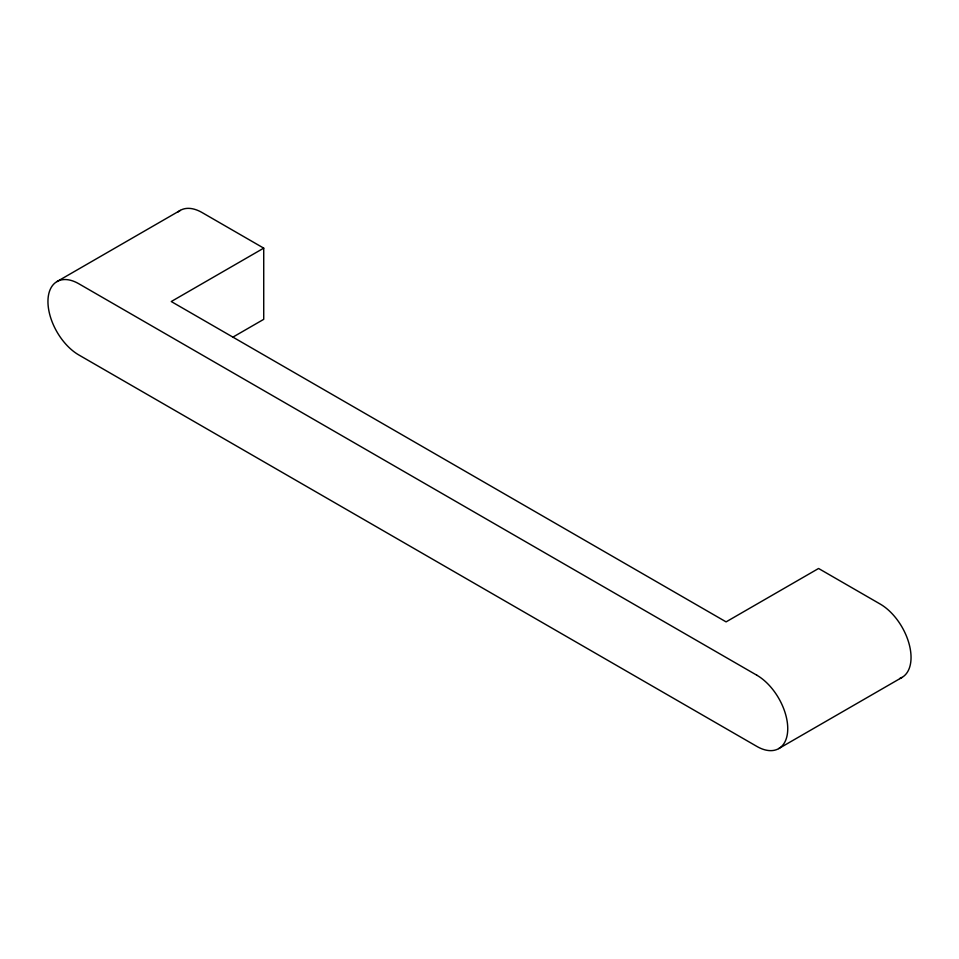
<?xml version="1.0" encoding="UTF-8"?>
<svg xmlns="http://www.w3.org/2000/svg" width="959" height="959" viewBox="0 0 959 959"><rect width="100%" height="100%" fill="white"/><g stroke="black" fill="none" stroke-linecap="round" stroke-linejoin="round"><path stroke-width="1.44" d="M56.977 281.574L180.28 210.393M232.905 337.124L263.725 319.335L263.725 248.141L171.253 301.534L726.095 621.876L818.578 568.483L880.23 604.074A43.599 25.174 60 0 1 909.276 644.556A43.599 25.174 60 0 1 899.626 678.528M778.72 748.607L902.023 677.426M263.725 248.141L202.073 212.55A43.599 25.174 60 0 0 178.122 211.915M756.927 675.268L78.77 283.732A43.599 25.174 60 0 0 47.95 301.534A43.599 25.174 60 0 0 78.77 354.926L756.927 746.45A43.599 25.174 60 0 0 787.747 728.648A43.599 25.174 60 0 0 756.927 675.268"/></g></svg>
